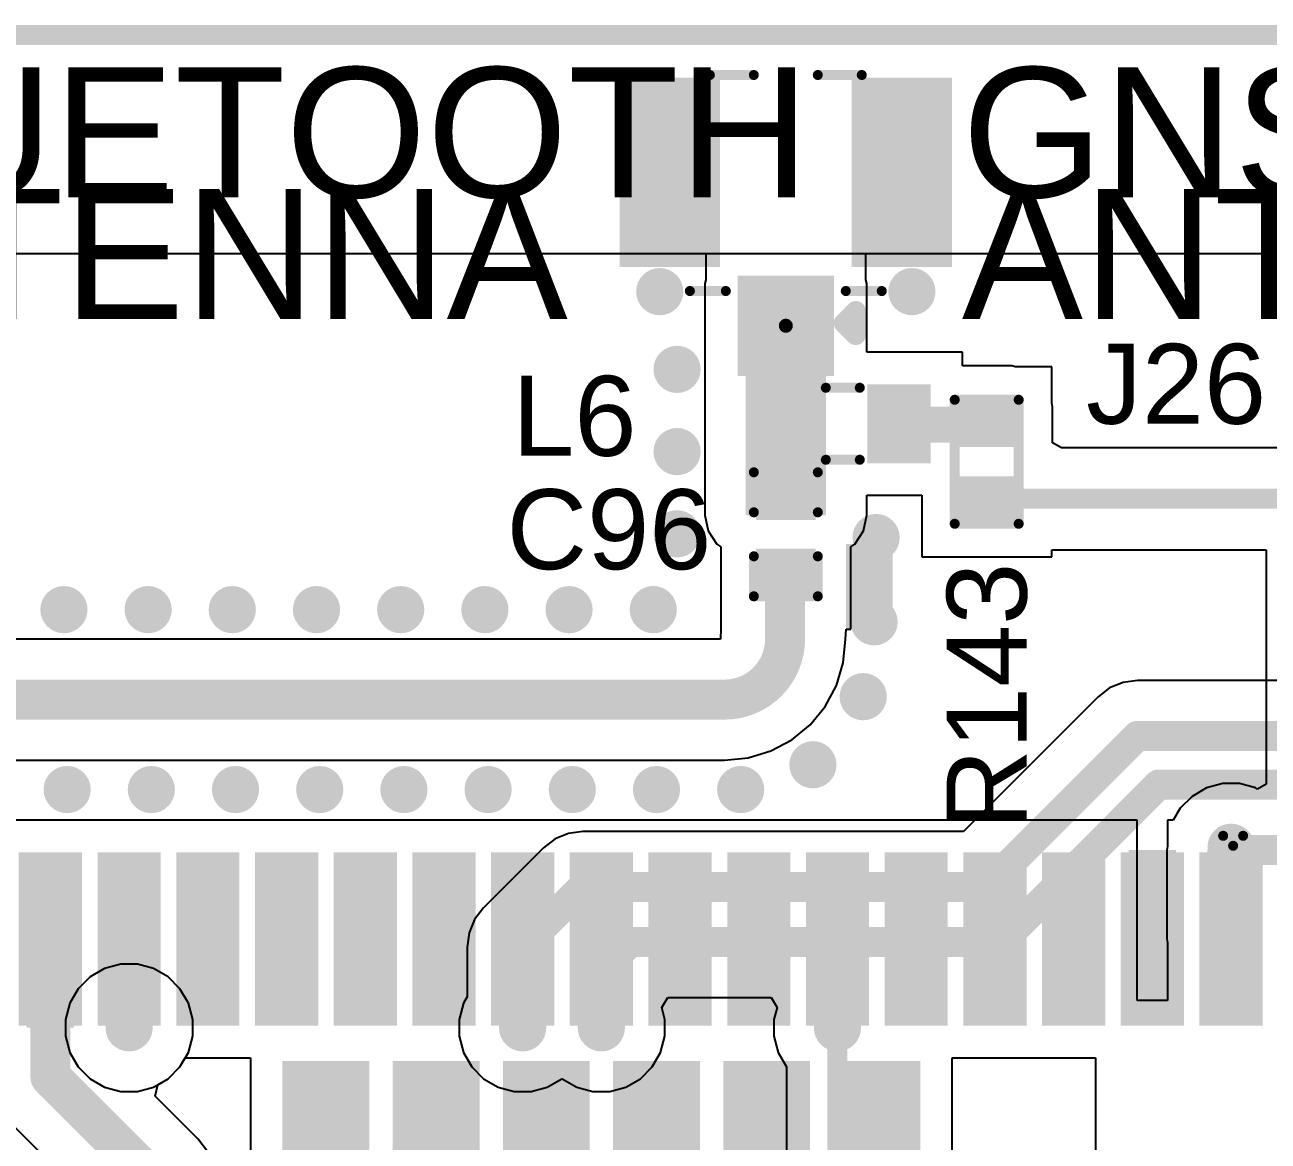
# Model space of a CAD drawing. Header units: millimetres. Extents: x 0 to 214, y 0 to 214.
# Drawn here: x 2.128 to 2.75, y 4.219 to 4.777 of the extents above; entities that cross this region are included whole.
import ezdxf

# ---------------------------------------------------------------- set-up
doc = ezdxf.new("R2010")
doc.units = ezdxf.units.MM
doc.header["$MEASUREMENT"] = 0
for name, color, linetype in [('BottomLayer', 5, 'Continuous'), ('Mechanical2', 216, 'Continuous'), ('TopLayer', 1, 'Continuous'), ('TopOverlay', 2, 'Continuous'), ('TopPaste', 8, 'Continuous'), ('TopSolder', 216, 'Continuous'), ('ViaHoleLayer', 16, 'Continuous')]:
    doc.layers.add(name, color=color, linetype=linetype)
doc.styles.add('Arial', font='', dxfattribs={"height": 0.2})
doc.styles.get('Arial').set_extended_font_data('Arial')

# ---------------------------------------------------------------- blocks, each defined once
blk = doc.blocks.new('A7672E__FASE__32')
at = {"layer": 'TopLayer'}
for points in [[(-0.4330708, 0.3267717), (-0.4330708, 0.3031497), (-0.511811, 0.3031497), (-0.511811, 0.3267717)], [(-0.4330708, 0.2874016), (-0.4330708, 0.2637796), (-0.511811, 0.2637796), (-0.511811, 0.2874016)], [(-0.4330708, 0.2480315), (-0.4330708, 0.2244095), (-0.511811, 0.2244095), (-0.511811, 0.2480315)], [(-0.4330708, 0.2086615), (-0.4330708, 0.1850395), (-0.511811, 0.1850395), (-0.511811, 0.2086615)], [(-0.4330708, 0.1692914), (-0.4330708, 0.1456694), (-0.511811, 0.1456694), (-0.511811, 0.1692914)], [(-0.40748035, 0.15551195), (-0.36417325, 0.15551195), (-0.36417325, 0.12007885), (-0.40748035, 0.12007885)], [(-0.4330708, 0.1299213), (-0.4330708, 0.1062993), (-0.511811, 0.1062993), (-0.511811, 0.1299213)], [(-0.40748035, 0.10039385), (-0.36417325, 0.10039385), (-0.36417325, 0.06496075), (-0.40748035, 0.06496075)], [(-0.4330708, 0.0905512), (-0.4330708, 0.0669292), (-0.511811, 0.0669292), (-0.511811, 0.0905512)], [(-0.4330708, 0.0511811), (-0.4330708, 0.0275591), (-0.511811, 0.0275591), (-0.511811, 0.0511811)], [(-0.40748035, 0.04527575), (-0.36417325, 0.04527575), (-0.36417325, 0.00984265), (-0.40748035, 0.00984265)], [(-0.4330708, 0.0118111), (-0.4330708, -0.0118109), (-0.511811, -0.0118109), (-0.511811, 0.0118111)], [(-0.40748035, -0.00984235), (-0.36417325, -0.00984235), (-0.36417325, -0.04527545), (-0.40748035, -0.04527545)], [(-0.4330708, -0.027559), (-0.4330708, -0.051181), (-0.511811, -0.051181), (-0.511811, -0.027559)], [(-0.4330708, -0.0669291), (-0.4330708, -0.0905511), (-0.511811, -0.0905511), (-0.511811, -0.0669291)], [(-0.40748035, -0.06496045), (-0.36417325, -0.06496045), (-0.36417325, -0.10039355), (-0.40748035, -0.10039355)], [(-0.4330708, -0.1062991), (-0.4330708, -0.1299211), (-0.511811, -0.1299211), (-0.511811, -0.1062991)], [(-0.40748035, -0.12007865), (-0.36417325, -0.12007865), (-0.36417325, -0.15551175), (-0.40748035, -0.15551175)], [(-0.4330708, -0.1456693), (-0.4330708, -0.1692913), (-0.511811, -0.1692913), (-0.511811, -0.1456693)], [(-0.4330708, -0.1850393), (-0.4330708, -0.2086613), (-0.511811, -0.2086613), (-0.511811, -0.1850393)], [(-0.4330708, -0.2244094), (-0.4330708, -0.2480314), (-0.511811, -0.2480314), (-0.511811, -0.2244094)], [(-0.4330708, -0.2637795), (-0.4330708, -0.2874015), (-0.511811, -0.2874015), (-0.511811, -0.2637795)]]:
    blk.add_hatch(color=1, dxfattribs=at).paths.add_polyline_path(points)
at = {"layer": 'TopPaste'}
for points in [[(-0.4330708, 0.3267717), (-0.4330708, 0.3031497), (-0.511811, 0.3031497), (-0.511811, 0.3267717)], [(-0.4330708, 0.2874016), (-0.4330708, 0.2637796), (-0.511811, 0.2637796), (-0.511811, 0.2874016)], [(-0.4330708, 0.2480315), (-0.4330708, 0.2244095), (-0.511811, 0.2244095), (-0.511811, 0.2480315)], [(-0.4330708, 0.2086615), (-0.4330708, 0.1850395), (-0.511811, 0.1850395), (-0.511811, 0.2086615)], [(-0.4330708, 0.1692914), (-0.4330708, 0.1456694), (-0.511811, 0.1456694), (-0.511811, 0.1692914)], [(-0.40748035, 0.15551195), (-0.36417325, 0.15551195), (-0.36417325, 0.12007885), (-0.40748035, 0.12007885)], [(-0.4330708, 0.1299213), (-0.4330708, 0.1062993), (-0.511811, 0.1062993), (-0.511811, 0.1299213)], [(-0.40748035, 0.10039385), (-0.36417325, 0.10039385), (-0.36417325, 0.06496075), (-0.40748035, 0.06496075)], [(-0.4330708, 0.0905512), (-0.4330708, 0.0669292), (-0.511811, 0.0669292), (-0.511811, 0.0905512)], [(-0.4330708, 0.0511811), (-0.4330708, 0.0275591), (-0.511811, 0.0275591), (-0.511811, 0.0511811)], [(-0.40748035, 0.04527575), (-0.36417325, 0.04527575), (-0.36417325, 0.00984265), (-0.40748035, 0.00984265)], [(-0.4330708, 0.0118111), (-0.4330708, -0.0118109), (-0.511811, -0.0118109), (-0.511811, 0.0118111)], [(-0.40748035, -0.00984235), (-0.36417325, -0.00984235), (-0.36417325, -0.04527545), (-0.40748035, -0.04527545)], [(-0.4330708, -0.027559), (-0.4330708, -0.051181), (-0.511811, -0.051181), (-0.511811, -0.027559)], [(-0.4330708, -0.0669291), (-0.4330708, -0.0905511), (-0.511811, -0.0905511), (-0.511811, -0.0669291)], [(-0.40748035, -0.06496045), (-0.36417325, -0.06496045), (-0.36417325, -0.10039355), (-0.40748035, -0.10039355)], [(-0.4330708, -0.1062991), (-0.4330708, -0.1299211), (-0.511811, -0.1299211), (-0.511811, -0.1062991)], [(-0.40748035, -0.12007865), (-0.36417325, -0.12007865), (-0.36417325, -0.15551175), (-0.40748035, -0.15551175)], [(-0.4330708, -0.1456693), (-0.4330708, -0.1692913), (-0.511811, -0.1692913), (-0.511811, -0.1456693)], [(-0.4330708, -0.1850393), (-0.4330708, -0.2086613), (-0.511811, -0.2086613), (-0.511811, -0.1850393)], [(-0.4330708, -0.2244094), (-0.4330708, -0.2480314), (-0.511811, -0.2480314), (-0.511811, -0.2244094)], [(-0.4330708, -0.2637795), (-0.4330708, -0.2874015), (-0.511811, -0.2874015), (-0.511811, -0.2637795)]]:
    blk.add_hatch(color=8, dxfattribs=at).paths.add_polyline_path(points)
at = {"layer": 'TopSolder'}
for points in [[(-0.4290708, 0.3307717), (-0.4290708, 0.2991497), (-0.515811, 0.2991497), (-0.515811, 0.3307717)], [(-0.4290708, 0.2914016), (-0.4290708, 0.2597796), (-0.515811, 0.2597796), (-0.515811, 0.2914016)], [(-0.4290708, 0.2520315), (-0.4290708, 0.2204095), (-0.515811, 0.2204095), (-0.515811, 0.2520315)], [(-0.4290708, 0.2126615), (-0.4290708, 0.1810395), (-0.515811, 0.1810395), (-0.515811, 0.2126615)], [(-0.4290708, 0.1732914), (-0.4290708, 0.1416694), (-0.515811, 0.1416694), (-0.515811, 0.1732914)], [(-0.41148035, 0.15951195), (-0.36017325, 0.15951195), (-0.36017325, 0.11607885), (-0.41148035, 0.11607885)], [(-0.4290708, 0.1339213), (-0.4290708, 0.1022993), (-0.515811, 0.1022993), (-0.515811, 0.1339213)], [(-0.41148035, 0.10439385), (-0.36017325, 0.10439385), (-0.36017325, 0.06096075), (-0.41148035, 0.06096075)], [(-0.4290708, 0.0945512), (-0.4290708, 0.0629292), (-0.515811, 0.0629292), (-0.515811, 0.0945512)], [(-0.4290708, 0.0551811), (-0.4290708, 0.0235591), (-0.515811, 0.0235591), (-0.515811, 0.0551811)], [(-0.41148035, 0.04927575), (-0.36017325, 0.04927575), (-0.36017325, 0.00584265), (-0.41148035, 0.00584265)], [(-0.4290708, 0.0158111), (-0.4290708, -0.0158109), (-0.515811, -0.0158109), (-0.515811, 0.0158111)], [(-0.41148035, -0.00584235), (-0.36017325, -0.00584235), (-0.36017325, -0.04927545), (-0.41148035, -0.04927545)], [(-0.4290708, -0.023559), (-0.4290708, -0.055181), (-0.515811, -0.055181), (-0.515811, -0.023559)], [(-0.41148035, -0.06096045), (-0.36017325, -0.06096045), (-0.36017325, -0.10439355), (-0.41148035, -0.10439355)], [(-0.4290708, -0.0629291), (-0.4290708, -0.0945511), (-0.515811, -0.0945511), (-0.515811, -0.0629291)], [(-0.4290708, -0.1022991), (-0.4290708, -0.1339211), (-0.515811, -0.1339211), (-0.515811, -0.1022991)], [(-0.41148035, -0.11607865), (-0.36017325, -0.11607865), (-0.36017325, -0.15951175), (-0.41148035, -0.15951175)], [(-0.4290708, -0.1416693), (-0.4290708, -0.1732913), (-0.515811, -0.1732913), (-0.515811, -0.1416693)], [(-0.4290708, -0.1810393), (-0.4290708, -0.2126613), (-0.515811, -0.2126613), (-0.515811, -0.1810393)], [(-0.4290708, -0.2204094), (-0.4290708, -0.2520314), (-0.515811, -0.2520314), (-0.515811, -0.2204094)], [(-0.4290708, -0.2597795), (-0.4290708, -0.2914015), (-0.515811, -0.2914015), (-0.515811, -0.2597795)]]:
    blk.add_hatch(color=216, dxfattribs=at).paths.add_polyline_path(points)
at = {"layer": 'TopOverlay', "const_width": 0.005}
for points in [[(-0.519, 0.316), (-0.524, 0.321)], [(-0.524, 0.311), (-0.524, 0.321)], [(-0.524, 0.311), (-0.519, 0.316)]]:
    blk.add_lwpolyline(points, dxfattribs=at)
at = {"layer": 'TopOverlay', "const_width": 0.0025}
for points in [[(-0.52525, 0.321, 1), (-0.52275, 0.321, 1)], [(-0.52525, 0.321, 1), (-0.52275, 0.321, 1)], [(-0.52025, 0.316, 1), (-0.51775, 0.316, 1)], [(-0.52025, 0.316, 1), (-0.51775, 0.316, 1)], [(-0.52525, 0.311, 1), (-0.52275, 0.311, 1)], [(-0.52525, 0.311, 1), (-0.52275, 0.311, 1)]]:
    blk.add_lwpolyline(points, format="xyb", close=True, dxfattribs=at)
blk = doc.blocks.new('IND_0603__1608_M_______51')
at = {"layer": 'TopLayer'}
for points in [[(-0.03937, 0.01574805), (-0.015748, 0.01574805), (-0.015748, -0.01574805), (-0.03937, -0.01574805)], [(0.0157481, 0.01574805), (0.0393701, 0.01574805), (0.0393701, -0.01574805), (0.0157481, -0.01574805)]]:
    blk.add_hatch(color=1, dxfattribs=at).paths.add_polyline_path(points)
at = {"layer": 'TopPaste'}
for points in [[(-0.03937, 0.01574805), (-0.015748, 0.01574805), (-0.015748, -0.01574805), (-0.03937, -0.01574805)], [(0.0157481, 0.01574805), (0.0393701, 0.01574805), (0.0393701, -0.01574805), (0.0157481, -0.01574805)]]:
    blk.add_hatch(color=8, dxfattribs=at).paths.add_polyline_path(points)
at = {"layer": 'TopSolder'}
for points in [[(-0.04337, 0.01974805), (-0.011748, 0.01974805), (-0.011748, -0.01974805), (-0.04337, -0.01974805)], [(0.0117481, 0.01974805), (0.0433701, 0.01974805), (0.0433701, -0.01974805), (0.0117481, -0.01974805)]]:
    blk.add_hatch(color=216, dxfattribs=at).paths.add_polyline_path(points)
at = {"layer": 'TopOverlay', "const_width": 0.005}
for points in [[(0.009, 0.018), (-0.008, 0.018)], [(0.009, -0.018), (-0.008, -0.018)]]:
    blk.add_lwpolyline(points, dxfattribs=at)
at = {"layer": 'TopOverlay', "const_width": 0.0025}
for points in [[(-0.00925, 0.018, 1), (-0.00675, 0.018, 1)], [(0.00775, 0.018, 1), (0.01025, 0.018, 1)], [(-0.00925, -0.018, 1), (-0.00675, -0.018, 1)], [(0.00775, -0.018, 1), (0.01025, -0.018, 1)]]:
    blk.add_lwpolyline(points, format="xyb", close=True, dxfattribs=at)
blk = doc.blocks.new('R___0402_133')
at = {"layer": 'TopLayer'}
for points in [[(-0.0275, -0.0125), (-0.0275, 0.0125), (-0.009499999999999998, 0.0125), (-0.009500000000000001, -0.0125)], [(0.009499999999999998, -0.0125), (0.009500000000000001, 0.0125), (0.0275, 0.0125), (0.0275, -0.0125)]]:
    blk.add_hatch(color=1, dxfattribs=at).paths.add_polyline_path(points)
at = {"layer": 'TopPaste'}
for points in [[(-0.0275, -0.0125), (-0.0275, 0.0125), (-0.009499999999999998, 0.0125), (-0.009500000000000001, -0.0125)], [(0.009499999999999998, -0.0125), (0.009500000000000001, 0.0125), (0.0275, 0.0125), (0.0275, -0.0125)]]:
    blk.add_hatch(color=8, dxfattribs=at).paths.add_polyline_path(points)
at = {"layer": 'TopSolder'}
for points in [[(-0.0296654, -0.0146654), (-0.0296654, 0.0146654), (-0.007334599999999998, 0.0146654), (-0.007334600000000002, -0.0146654)], [(0.007334599999999998, -0.0146654), (0.007334600000000002, 0.0146654), (0.0296654, 0.0146654), (0.0296654, -0.0146654)]]:
    blk.add_hatch(color=216, dxfattribs=at).paths.add_polyline_path(points)
at = {"layer": 'TopOverlay'}
for points, const_width in [([(-0.031, 0.016), (0.031, 0.016)], 0.005), ([(-0.031, 0.016), (-0.031, -0.016)], 0.005), ([(0.031, 0.016), (0.031, -0.016)], 0.005), ([(-0.031, -0.016), (0.031, -0.016)], 0.005), ([(-0.032, -0.017), (0.032, -0.017)], 0.000127)]:
    blk.add_lwpolyline(points, dxfattribs=dict(at, const_width=const_width))
for points, const_width in [([(-0.03225, 0.016, 1), (-0.02975, 0.016, 1)], 0.0025), ([(-0.03225, 0.016, 1), (-0.02975, 0.016, 1)], 0.0025), ([(0.02975, 0.016, 1), (0.03225, 0.016, 1)], 0.0025), ([(0.02975, 0.016, 1), (0.03225, 0.016, 1)], 0.0025), ([(-0.03225, -0.016, 1), (-0.02975, -0.016, 1)], 0.0025), ([(-0.03225, -0.016, 1), (-0.02975, -0.016, 1)], 0.0025), ([(-0.0320317, -0.017, 1), (-0.0319683, -0.017, 1)], 6.35e-05), ([(0.02975, -0.016, 1), (0.03225, -0.016, 1)], 0.0025), ([(0.02975, -0.016, 1), (0.03225, -0.016, 1)], 0.0025), ([(0.0319683, -0.017, 1), (0.0320317, -0.017, 1)], 6.35e-05)]:
    blk.add_lwpolyline(points, format="xyb", close=True, dxfattribs=dict(at, const_width=const_width))
blk = doc.blocks.new('U_FL_R_SMT_1_80___162')
at = {"layer": 'TopLayer'}
for points in [[(-0.0791338, 0.0816615), (-0.0370078, 0.0816615), (-0.0370078, -0.0049527), (-0.0791338, -0.0049527)], [(0.0370079, 0.0816615), (0.0791339, 0.0816615), (0.0791339, -0.0049527), (0.0370079, -0.0049527)], [(-0.02007865, -0.0172913), (0.02007885, -0.0172913), (0.02007885, -0.0594173), (-0.02007865, -0.0594173)]]:
    blk.add_hatch(color=1, dxfattribs=at).paths.add_polyline_path(points)
at = {"layer": 'TopPaste'}
for points in [[(-0.0791338, 0.0816615), (-0.0370078, 0.0816615), (-0.0370078, -0.0049527), (-0.0791338, -0.0049527)], [(0.0370079, 0.0816615), (0.0791339, 0.0816615), (0.0791339, -0.0049527), (0.0370079, -0.0049527)], [(-0.02007865, -0.0172913), (0.02007885, -0.0172913), (0.02007885, -0.0594173), (-0.02007865, -0.0594173)]]:
    blk.add_hatch(color=8, dxfattribs=at).paths.add_polyline_path(points)
at = {"layer": 'TopSolder'}
for points in [[(-0.0831338, 0.0856615), (-0.0330078, 0.0856615), (-0.0330078, -0.0089527), (-0.0831338, -0.0089527)], [(0.0330079, 0.0856615), (0.0831339, 0.0856615), (0.0831339, -0.0089527), (0.0330079, -0.0089527)], [(-0.02407865, -0.0132913), (0.02407885, -0.0132913), (0.02407885, -0.0634173), (-0.02407865, -0.0634173)]]:
    blk.add_hatch(color=216, dxfattribs=at).paths.add_polyline_path(points)
at = {"layer": 'TopOverlay'}
for points, const_width in [([(-0.038, 0.087), (-0.016, 0.087)], 0.005), ([(0.0160001, 0.087), (0.0380001, 0.087)], 0.005), ([(-0.048, -0.021), (-0.03, -0.021)], 0.005), ([(0.0300002, -0.021), (0.0480002, -0.021)], 0.005), ([(0.0290002, -0.037), (0.0350002, -0.031)], 0.01), ([(0.0350002, -0.043), (0.0350002, -0.031)], 0.01), ([(0.0290002, -0.037), (0.0350002, -0.043)], 0.01)]:
    blk.add_lwpolyline(points, dxfattribs=dict(at, const_width=const_width))
for points, const_width in [([(-0.03925, 0.087, 1), (-0.03675, 0.087, 1)], 0.0025), ([(-0.01725, 0.087, 1), (-0.01475, 0.087, 1)], 0.0025), ([(0.0147501, 0.087, 1), (0.0172501, 0.087, 1)], 0.0025), ([(0.0367501, 0.087, 1), (0.0392501, 0.087, 1)], 0.0025), ([(-0.04925, -0.021, 1), (-0.04675, -0.021, 1)], 0.0025), ([(-0.03125, -0.021, 1), (-0.02875, -0.021, 1)], 0.0025), ([(0.0287502, -0.021, 1), (0.0312502, -0.021, 1)], 0.0025), ([(0.0467502, -0.021, 1), (0.0492502, -0.021, 1)], 0.0025), ([(0.0325002, -0.031, 1), (0.0375002, -0.031, 1)], 0.005), ([(0.0325002, -0.031, 1), (0.0375002, -0.031, 1)], 0.005), ([(0.0265002, -0.037, 1), (0.0315002, -0.037, 1)], 0.005), ([(0.0265002, -0.037, 1), (0.0315002, -0.037, 1)], 0.005), ([(0.0325002, -0.043, 1), (0.0375002, -0.043, 1)], 0.005), ([(0.0325002, -0.043, 1), (0.0375002, -0.043, 1)], 0.005)]:
    blk.add_lwpolyline(points, format="xyb", close=True, dxfattribs=dict(at, const_width=const_width))
blk = doc.blocks.new('C___0402_179')
at = {"layer": 'TopLayer'}
for points in [[(-0.0275, -0.0125), (-0.0275, 0.0125), (-0.009499999999999998, 0.0125), (-0.009500000000000001, -0.0125)], [(0.009499999999999998, -0.0125), (0.009500000000000001, 0.0125), (0.0275, 0.0125), (0.0275, -0.0125)]]:
    blk.add_hatch(color=1, dxfattribs=at).paths.add_polyline_path(points)
at = {"layer": 'TopPaste'}
for points in [[(-0.0275, -0.0125), (-0.0275, 0.0125), (-0.009499999999999998, 0.0125), (-0.009500000000000001, -0.0125)], [(0.009499999999999998, -0.0125), (0.009500000000000001, 0.0125), (0.0275, 0.0125), (0.0275, -0.0125)]]:
    blk.add_hatch(color=8, dxfattribs=at).paths.add_polyline_path(points)
at = {"layer": 'TopSolder'}
for points in [[(-0.0298622, -0.0148622), (-0.0298622, 0.0148622), (-0.007137799999999999, 0.0148622), (-0.007137800000000001, -0.0148622)], [(0.007137799999999999, -0.0148622), (0.007137800000000001, 0.0148622), (0.0298622, 0.0148622), (0.0298622, -0.0148622)]]:
    blk.add_hatch(color=216, dxfattribs=at).paths.add_polyline_path(points)
at = {"layer": 'TopOverlay', "const_width": 0.005}
for points in [[(-0.031, 0.016), (-0.011, 0.016)], [(-0.031, 0.016), (-0.031, -0.016)], [(0.011, 0.016), (0.031, 0.016)], [(0.031, 0.016), (0.031, -0.016)], [(-0.031, -0.016), (-0.011, -0.016)], [(0.011, -0.016), (0.031, -0.016)]]:
    blk.add_lwpolyline(points, dxfattribs=at)
at = {"layer": 'TopOverlay', "const_width": 0.0025}
for points in [[(-0.03225, 0.016, 1), (-0.02975, 0.016, 1)], [(-0.03225, 0.016, 1), (-0.02975, 0.016, 1)], [(-0.01225, 0.016, 1), (-0.00975, 0.016, 1)], [(0.00975, 0.016, 1), (0.01225, 0.016, 1)], [(0.02975, 0.016, 1), (0.03225, 0.016, 1)], [(0.02975, 0.016, 1), (0.03225, 0.016, 1)], [(-0.03225, -0.016, 1), (-0.02975, -0.016, 1)], [(-0.03225, -0.016, 1), (-0.02975, -0.016, 1)], [(-0.01225, -0.016, 1), (-0.00975, -0.016, 1)], [(0.00975, -0.016, 1), (0.01225, -0.016, 1)], [(0.02975, -0.016, 1), (0.03225, -0.016, 1)], [(0.02975, -0.016, 1), (0.03225, -0.016, 1)]]:
    blk.add_lwpolyline(points, format="xyb", close=True, dxfattribs=at)

msp = doc.modelspace()

# ---------------------------------------------------------------- hatches: boundary and pattern name
at = {"layer": 'BottomLayer'}
h = msp.add_hatch(color=5, dxfattribs=at)
edge = h.paths.add_edge_path()
edge.add_arc((2.4454453, 4.6440921), 0.011811, 0, 360)
h = msp.add_hatch(color=5, dxfattribs=at)
edge = h.paths.add_edge_path()
edge.add_arc((2.5715871, 4.6440921), 0.011811, 0, 360)
h = msp.add_hatch(color=5, dxfattribs=at)
edge = h.paths.add_edge_path()
edge.add_arc((2.4541132, 4.6052264), 0.011811, 0, 360)
h = msp.add_hatch(color=5, dxfattribs=at)
edge = h.paths.add_edge_path()
edge.add_arc((2.4541132, 4.5641132), 0.011811, 0, 360)
h = msp.add_hatch(color=5, dxfattribs=at)
edge = h.paths.add_edge_path()
edge.add_arc((2.4541132, 4.523), 0.011811, 0, 360)
h = msp.add_hatch(color=5, dxfattribs=at)
edge = h.paths.add_edge_path()
edge.add_arc((2.5536707, 4.5211441), 0.011811, 0, 360)
h = msp.add_hatch(color=5, dxfattribs=at)
edge = h.paths.add_edge_path()
edge.add_arc((2.1474149, 4.4851059), 0.011811, 0, 360)
h = msp.add_hatch(color=5, dxfattribs=at)
edge = h.paths.add_edge_path()
edge.add_arc((2.1895281, 4.4851059), 0.011811, 0, 360)
h = msp.add_hatch(color=5, dxfattribs=at)
edge = h.paths.add_edge_path()
edge.add_arc((2.2316413, 4.4851059), 0.011811, 0, 360)
h = msp.add_hatch(color=5, dxfattribs=at)
edge = h.paths.add_edge_path()
edge.add_arc((2.2737545, 4.4851059), 0.011811, 0, 360)
h = msp.add_hatch(color=5, dxfattribs=at)
edge = h.paths.add_edge_path()
edge.add_arc((2.3158677, 4.4851059), 0.011811, 0, 360)
h = msp.add_hatch(color=5, dxfattribs=at)
edge = h.paths.add_edge_path()
edge.add_arc((2.3579809, 4.4851059), 0.011811, 0, 360)
h = msp.add_hatch(color=5, dxfattribs=at)
edge = h.paths.add_edge_path()
edge.add_arc((2.4000941, 4.4851059), 0.011811, 0, 360)
h = msp.add_hatch(color=5, dxfattribs=at)
edge = h.paths.add_edge_path()
edge.add_arc((2.4422073, 4.4851059), 0.011811, 0, 360)
h = msp.add_hatch(color=5, dxfattribs=at)
edge = h.paths.add_edge_path()
edge.add_arc((2.5526707, 4.4790309), 0.011811, 0, 360)
h = msp.add_hatch(color=5, dxfattribs=at)
edge = h.paths.add_edge_path()
edge.add_arc((2.5472213, 4.4415956), 0.011811, 0, 360)
h = msp.add_hatch(color=5, dxfattribs=at)
edge = h.paths.add_edge_path()
edge.add_arc((2.5220669, 4.4075573), 0.011811, 0, 360)
h = msp.add_hatch(color=5, dxfattribs=at)
edge = h.paths.add_edge_path()
edge.add_arc((2.149028, 4.3951489), 0.011811, 0, 360)
h = msp.add_hatch(color=5, dxfattribs=at)
edge = h.paths.add_edge_path()
edge.add_arc((2.1911412, 4.3951489), 0.011811, 0, 360)
h = msp.add_hatch(color=5, dxfattribs=at)
edge = h.paths.add_edge_path()
edge.add_arc((2.2332544, 4.3951489), 0.011811, 0, 360)
h = msp.add_hatch(color=5, dxfattribs=at)
edge = h.paths.add_edge_path()
edge.add_arc((2.2753676, 4.3951489), 0.011811, 0, 360)
h = msp.add_hatch(color=5, dxfattribs=at)
edge = h.paths.add_edge_path()
edge.add_arc((2.3174808, 4.3951489), 0.011811, 0, 360)
h = msp.add_hatch(color=5, dxfattribs=at)
edge = h.paths.add_edge_path()
edge.add_arc((2.359594, 4.3951489), 0.011811, 0, 360)
h = msp.add_hatch(color=5, dxfattribs=at)
edge = h.paths.add_edge_path()
edge.add_arc((2.4017072, 4.3951489), 0.011811, 0, 360)
h = msp.add_hatch(color=5, dxfattribs=at)
edge = h.paths.add_edge_path()
edge.add_arc((2.4438204, 4.3951489), 0.011811, 0, 360)
h = msp.add_hatch(color=5, dxfattribs=at)
edge = h.paths.add_edge_path()
edge.add_arc((2.4859336, 4.3951489), 0.011811, 0, 360)
h = msp.add_hatch(color=5, dxfattribs=at)
edge = h.paths.add_edge_path()
edge.add_arc((2.7312457, 4.366311), 0.011811, 0, 360)
h = msp.add_hatch(color=5, dxfattribs=at)
edge = h.paths.add_edge_path()
edge.add_arc((2.1800172, 4.2760344), 0.011811, 0, 360)
h = msp.add_hatch(color=5, dxfattribs=at)
edge = h.paths.add_edge_path()
edge.add_arc((2.3768676, 4.2760344), 0.011811, 0, 360)
h = msp.add_hatch(color=5, dxfattribs=at)
edge = h.paths.add_edge_path()
edge.add_arc((2.4162377, 4.2760344), 0.011811, 0, 360)
h = msp.add_hatch(color=5, dxfattribs=at)
edge = h.paths.add_edge_path()
edge.add_arc((2.5343479, 4.2760344), 0.011811, 0, 360)
at = {"layer": 'TopLayer'}
h = msp.add_hatch(color=1, dxfattribs=at)
edge = h.paths.add_edge_path()
edge.add_arc((2.4454453, 4.6440921), 0.011811, 0, 360)
h = msp.add_hatch(color=1, dxfattribs=at)
edge = h.paths.add_edge_path()
edge.add_arc((2.5715871, 4.6440921), 0.011811, 0, 360)
for points in [[(2.4884375, 4.5322864), (2.5285951, 4.5322864), (2.5285951, 4.648105), (2.4884375, 4.648105)], [(2.5532644, 4.5685409), (2.6215, 4.5685409), (2.6215, 4.5865409), (2.5532644, 4.5865409)], [(2.5386601, 4.4752864), (2.5619307, 4.4752864), (2.5619307, 4.5178672), (2.5386601, 4.5178672)], [(2.7036631, 4.3649164), (2.6800411, 4.3649164), (2.6800411, 4.3204754), (2.7036631, 4.3204754)], [(2.7430332, 4.3649164), (2.7194112, 4.3649164), (2.7194112, 4.3204754), (2.7430332, 4.3204754)], [(2.1288598, 4.2760344), (2.1524818, 4.2760344), (2.1524818, 4.3204754), (2.1288598, 4.3204754)], [(2.1682299, 4.2760344), (2.1918519, 4.2760344), (2.1918519, 4.3204754), (2.1682299, 4.3204754)], [(2.3650803, 4.2760344), (2.3887023, 4.2760344), (2.3887023, 4.3204754), (2.3650803, 4.3204754)], [(2.4044504, 4.2760344), (2.4280724, 4.2760344), (2.4280724, 4.3204754), (2.4044504, 4.3204754)], [(2.5225606, 4.2760344), (2.5461826, 4.2760344), (2.5461826, 4.3204754), (2.5225606, 4.3204754)]]:
    msp.add_hatch(color=1, dxfattribs=at).paths.add_polyline_path(points)
h = msp.add_hatch(color=1, dxfattribs=at)
edge = h.paths.add_edge_path()
edge.add_arc((2.4541132, 4.6052264), 0.011811, 0, 360)
h = msp.add_hatch(color=1, dxfattribs=at)
edge = h.paths.add_edge_path()
edge.add_arc((2.4541132, 4.5641132), 0.011811, 0, 360)
h = msp.add_hatch(color=1, dxfattribs=at)
edge = h.paths.add_edge_path()
edge.add_arc((2.4541132, 4.523), 0.011811, 0, 360)
h = msp.add_hatch(color=1, dxfattribs=at)
edge = h.paths.add_edge_path()
edge.add_arc((2.5536707, 4.5211441), 0.011811, 0, 360)
h = msp.add_hatch(color=1, dxfattribs=at)
edge = h.paths.add_edge_path()
edge.add_arc((2.1474149, 4.4851059), 0.011811, 0, 360)
h = msp.add_hatch(color=1, dxfattribs=at)
edge = h.paths.add_edge_path()
edge.add_arc((2.1895281, 4.4851059), 0.011811, 0, 360)
h = msp.add_hatch(color=1, dxfattribs=at)
edge = h.paths.add_edge_path()
edge.add_arc((2.2316413, 4.4851059), 0.011811, 0, 360)
h = msp.add_hatch(color=1, dxfattribs=at)
edge = h.paths.add_edge_path()
edge.add_arc((2.2737545, 4.4851059), 0.011811, 0, 360)
h = msp.add_hatch(color=1, dxfattribs=at)
edge = h.paths.add_edge_path()
edge.add_arc((2.3158677, 4.4851059), 0.011811, 0, 360)
h = msp.add_hatch(color=1, dxfattribs=at)
edge = h.paths.add_edge_path()
edge.add_arc((2.3579809, 4.4851059), 0.011811, 0, 360)
h = msp.add_hatch(color=1, dxfattribs=at)
edge = h.paths.add_edge_path()
edge.add_arc((2.4000941, 4.4851059), 0.011811, 0, 360)
h = msp.add_hatch(color=1, dxfattribs=at)
edge = h.paths.add_edge_path()
edge.add_arc((2.4422073, 4.4851059), 0.011811, 0, 360)
h = msp.add_hatch(color=1, dxfattribs=at)
edge = h.paths.add_edge_path()
edge.add_arc((2.5526707, 4.4790309), 0.011811, 0, 360)
h = msp.add_hatch(color=1, dxfattribs=at)
edge = h.paths.add_edge_path()
edge.add_arc((2.5472213, 4.4415956), 0.011811, 0, 360)
h = msp.add_hatch(color=1, dxfattribs=at)
edge = h.paths.add_edge_path()
edge.add_arc((2.5220669, 4.4075573), 0.011811, 0, 360)
h = msp.add_hatch(color=1, dxfattribs=at)
edge = h.paths.add_edge_path()
edge.add_arc((2.149028, 4.3951489), 0.011811, 0, 360)
h = msp.add_hatch(color=1, dxfattribs=at)
edge = h.paths.add_edge_path()
edge.add_arc((2.1911412, 4.3951489), 0.011811, 0, 360)
h = msp.add_hatch(color=1, dxfattribs=at)
edge = h.paths.add_edge_path()
edge.add_arc((2.2332544, 4.3951489), 0.011811, 0, 360)
h = msp.add_hatch(color=1, dxfattribs=at)
edge = h.paths.add_edge_path()
edge.add_arc((2.2753676, 4.3951489), 0.011811, 0, 360)
h = msp.add_hatch(color=1, dxfattribs=at)
edge = h.paths.add_edge_path()
edge.add_arc((2.3174808, 4.3951489), 0.011811, 0, 360)
h = msp.add_hatch(color=1, dxfattribs=at)
edge = h.paths.add_edge_path()
edge.add_arc((2.359594, 4.3951489), 0.011811, 0, 360)
h = msp.add_hatch(color=1, dxfattribs=at)
edge = h.paths.add_edge_path()
edge.add_arc((2.4017072, 4.3951489), 0.011811, 0, 360)
h = msp.add_hatch(color=1, dxfattribs=at)
edge = h.paths.add_edge_path()
edge.add_arc((2.4438204, 4.3951489), 0.011811, 0, 360)
h = msp.add_hatch(color=1, dxfattribs=at)
edge = h.paths.add_edge_path()
edge.add_arc((2.4859336, 4.3951489), 0.011811, 0, 360)
h = msp.add_hatch(color=1, dxfattribs=at)
edge = h.paths.add_edge_path()
edge.add_arc((2.7312457, 4.366311), 0.011811, 0, 360)
h = msp.add_hatch(color=1, dxfattribs=at)
edge = h.paths.add_edge_path()
edge.add_arc((2.1800172, 4.2760344), 0.011811, 0, 360)
h = msp.add_hatch(color=1, dxfattribs=at)
edge = h.paths.add_edge_path()
edge.add_arc((2.3768676, 4.2760344), 0.011811, 0, 360)
h = msp.add_hatch(color=1, dxfattribs=at)
edge = h.paths.add_edge_path()
edge.add_arc((2.4162377, 4.2760344), 0.011811, 0, 360)
h = msp.add_hatch(color=1, dxfattribs=at)
edge = h.paths.add_edge_path()
edge.add_arc((2.5343479, 4.2760344), 0.011811, 0, 360)
at = {"layer": 'ViaHoleLayer'}
h = msp.add_hatch(color=16, dxfattribs=at)
edge = h.paths.add_edge_path()
edge.add_arc((2.4454453, 4.6440921), 0.0059055, 0, 360)
h = msp.add_hatch(color=16, dxfattribs=at)
edge = h.paths.add_edge_path()
edge.add_arc((2.5715871, 4.6440921), 0.0059055, 0, 360)
h = msp.add_hatch(color=16, dxfattribs=at)
edge = h.paths.add_edge_path()
edge.add_arc((2.4541132, 4.6052264), 0.0059055, 0, 360)
h = msp.add_hatch(color=16, dxfattribs=at)
edge = h.paths.add_edge_path()
edge.add_arc((2.4541132, 4.5641132), 0.0059055, 0, 360)
h = msp.add_hatch(color=16, dxfattribs=at)
edge = h.paths.add_edge_path()
edge.add_arc((2.4541132, 4.523), 0.0059055, 0, 360)
h = msp.add_hatch(color=16, dxfattribs=at)
edge = h.paths.add_edge_path()
edge.add_arc((2.5536707, 4.5211441), 0.0059055, 0, 360)
h = msp.add_hatch(color=16, dxfattribs=at)
edge = h.paths.add_edge_path()
edge.add_arc((2.1474149, 4.4851059), 0.0059055, 0, 360)
h = msp.add_hatch(color=16, dxfattribs=at)
edge = h.paths.add_edge_path()
edge.add_arc((2.1895281, 4.4851059), 0.0059055, 0, 360)
h = msp.add_hatch(color=16, dxfattribs=at)
edge = h.paths.add_edge_path()
edge.add_arc((2.2316413, 4.4851059), 0.0059055, 0, 360)
h = msp.add_hatch(color=16, dxfattribs=at)
edge = h.paths.add_edge_path()
edge.add_arc((2.2737545, 4.4851059), 0.0059055, 0, 360)
h = msp.add_hatch(color=16, dxfattribs=at)
edge = h.paths.add_edge_path()
edge.add_arc((2.3158677, 4.4851059), 0.0059055, 0, 360)
h = msp.add_hatch(color=16, dxfattribs=at)
edge = h.paths.add_edge_path()
edge.add_arc((2.3579809, 4.4851059), 0.0059055, 0, 360)
h = msp.add_hatch(color=16, dxfattribs=at)
edge = h.paths.add_edge_path()
edge.add_arc((2.4000941, 4.4851059), 0.0059055, 0, 360)
h = msp.add_hatch(color=16, dxfattribs=at)
edge = h.paths.add_edge_path()
edge.add_arc((2.4422073, 4.4851059), 0.0059055, 0, 360)
h = msp.add_hatch(color=16, dxfattribs=at)
edge = h.paths.add_edge_path()
edge.add_arc((2.5526707, 4.4790309), 0.0059055, 0, 360)
h = msp.add_hatch(color=16, dxfattribs=at)
edge = h.paths.add_edge_path()
edge.add_arc((2.5472213, 4.4415956), 0.0059055, 0, 360)
h = msp.add_hatch(color=16, dxfattribs=at)
edge = h.paths.add_edge_path()
edge.add_arc((2.5220669, 4.4075573), 0.0059055, 0, 360)
h = msp.add_hatch(color=16, dxfattribs=at)
edge = h.paths.add_edge_path()
edge.add_arc((2.149028, 4.3951489), 0.0059055, 0, 360)
h = msp.add_hatch(color=16, dxfattribs=at)
edge = h.paths.add_edge_path()
edge.add_arc((2.1911412, 4.3951489), 0.0059055, 0, 360)
h = msp.add_hatch(color=16, dxfattribs=at)
edge = h.paths.add_edge_path()
edge.add_arc((2.2332544, 4.3951489), 0.0059055, 0, 360)
h = msp.add_hatch(color=16, dxfattribs=at)
edge = h.paths.add_edge_path()
edge.add_arc((2.2753676, 4.3951489), 0.0059055, 0, 360)
h = msp.add_hatch(color=16, dxfattribs=at)
edge = h.paths.add_edge_path()
edge.add_arc((2.3174808, 4.3951489), 0.0059055, 0, 360)
h = msp.add_hatch(color=16, dxfattribs=at)
edge = h.paths.add_edge_path()
edge.add_arc((2.359594, 4.3951489), 0.0059055, 0, 360)
h = msp.add_hatch(color=16, dxfattribs=at)
edge = h.paths.add_edge_path()
edge.add_arc((2.4017072, 4.3951489), 0.0059055, 0, 360)
h = msp.add_hatch(color=16, dxfattribs=at)
edge = h.paths.add_edge_path()
edge.add_arc((2.4438204, 4.3951489), 0.0059055, 0, 360)
h = msp.add_hatch(color=16, dxfattribs=at)
edge = h.paths.add_edge_path()
edge.add_arc((2.4859336, 4.3951489), 0.0059055, 0, 360)
h = msp.add_hatch(color=16, dxfattribs=at)
edge = h.paths.add_edge_path()
edge.add_arc((2.7312457, 4.366311), 0.0059055, 0, 360)
h = msp.add_hatch(color=16, dxfattribs=at)
edge = h.paths.add_edge_path()
edge.add_arc((2.1800172, 4.2760344), 0.0059055, 0, 360)
h = msp.add_hatch(color=16, dxfattribs=at)
edge = h.paths.add_edge_path()
edge.add_arc((2.3768676, 4.2760344), 0.0059055, 0, 360)
h = msp.add_hatch(color=16, dxfattribs=at)
edge = h.paths.add_edge_path()
edge.add_arc((2.4162377, 4.2760344), 0.0059055, 0, 360)
h = msp.add_hatch(color=16, dxfattribs=at)
edge = h.paths.add_edge_path()
edge.add_arc((2.5343479, 4.2760344), 0.0059055, 0, 360)

# ---------------------------------------------------------------- linework, layer by layer
at = {"layer": 'BottomLayer'}
for p, q in [((1.9762595, 4.6631298), (3.4628211, 4.6631298)), ((2.6771909, 4.4487648), (2.6705011, 4.4459938)), ((2.6843698, 4.4497099), (2.6771909, 4.4487648)), ((2.8771174, 4.4497099), (2.6843698, 4.4497099)), ((2.6647566, 4.4415858), (2.5973516, 4.3741808)), ((2.6705011, 4.4459938), (2.6647566, 4.4415858)), ((2.3997543, 4.3732357), (2.3930645, 4.3704647)), ((2.4069332, 4.3741808), (2.3997543, 4.3732357)), ((2.5973516, 4.3741808), (2.4069332, 4.3741808)), ((2.38732, 4.3660567), (2.3572544, 4.3359911)), ((2.3930645, 4.3704647), (2.38732, 4.3660567)), ((2.3572544, 4.3359911), (2.3528464, 4.3302466)), ((2.3528464, 4.3302466), (2.3500754, 4.3235568)), ((2.3500754, 4.3235568), (2.3491303, 4.3163779)), ((2.3491303, 4.3163779), (2.3491303, 4.2916139)), ((2.1677386, 4.3056775), (2.1604848, 4.3014895)), ((2.1758292, 4.3078454), (2.1677386, 4.3056775)), ((2.1842052, 4.3078454), (2.1758292, 4.3078454)), ((2.1922958, 4.3056775), (2.1842052, 4.3078454)), ((2.1995496, 4.3014895), (2.1922958, 4.3056775)), ((2.1604848, 4.3014895), (2.1545621, 4.2955668)), ((2.2054723, 4.2955668), (2.1995496, 4.3014895)), ((2.1545621, 4.2955668), (2.1503741, 4.288313)), ((2.2096603, 4.288313), (2.2054723, 4.2955668)), ((2.3491303, 4.2916139), (2.3472245, 4.288313)), ((2.4464337, 4.2862496), (2.4494501, 4.2912497)), ((2.4494501, 4.2912497), (2.5011355, 4.2912497)), ((2.5011355, 4.2912497), (2.5041519, 4.2862496)), ((2.1503741, 4.288313), (2.1482062, 4.2802224)), ((2.2118282, 4.2802224), (2.2096603, 4.288313)), ((2.3472245, 4.288313), (2.3450566, 4.2802224)), ((2.4480487, 4.2802224), (2.4464337, 4.2862496)), ((2.5041519, 4.2862496), (2.5025369, 4.2802224)), ((2.1482062, 4.2802224), (2.1482062, 4.2718464)), ((2.2118282, 4.2718464), (2.2118282, 4.2802224)), ((2.3450566, 4.2802224), (2.3450566, 4.2718464)), ((2.4480487, 4.2718464), (2.4480487, 4.2802224)), ((2.5025369, 4.2802224), (2.5025369, 4.2718464)), ((2.1482062, 4.2718464), (2.1503741, 4.2637558)), ((2.2096603, 4.2637558), (2.2118282, 4.2718464)), ((2.3450566, 4.2718464), (2.3472245, 4.2637558)), ((2.4458808, 4.2637558), (2.4480487, 4.2718464)), ((2.5025369, 4.2718464), (2.5047048, 4.2637558)), ((2.1503741, 4.2637558), (2.1545621, 4.256502)), ((2.2054723, 4.256502), (2.2096603, 4.2637558)), ((2.3472245, 4.2637558), (2.3514125, 4.256502)), ((2.4416928, 4.256502), (2.4458808, 4.2637558)), ((2.5047048, 4.2637558), (2.5088581, 4.2565621)), ((2.1545621, 4.256502), (2.1604848, 4.2505793)), ((2.1995496, 4.2505793), (2.2054723, 4.256502)), ((2.3514125, 4.256502), (2.3573352, 4.2505793)), ((2.4357701, 4.2505793), (2.4416928, 4.256502)), ((2.5088581, 4.2565621), (2.5088581, 3.3988924)), ((2.1604848, 4.2505793), (2.1677386, 4.2463913)), ((2.1922958, 4.2463913), (2.1995496, 4.2505793)), ((2.3573352, 4.2505793), (2.364589, 4.2463913)), ((2.3891462, 4.2463913), (2.3964, 4.2505793)), ((2.3964, 4.2505793), (2.3965527, 4.250732)), ((2.3965527, 4.250732), (2.3967053, 4.2505793)), ((2.3967053, 4.2505793), (2.4039591, 4.2463913)), ((2.4285163, 4.2463913), (2.4357701, 4.2505793)), ((2.1677386, 4.2463913), (2.1758292, 4.2442234)), ((2.1758292, 4.2442234), (2.1842052, 4.2442234)), ((2.1842052, 4.2442234), (2.1922958, 4.2463913)), ((2.364589, 4.2463913), (2.3726796, 4.2442234)), ((2.3726796, 4.2442234), (2.3810556, 4.2442234)), ((2.3810556, 4.2442234), (2.3891462, 4.2463913)), ((2.4039591, 4.2463913), (2.4120497, 4.2442234)), ((2.4120497, 4.2442234), (2.4204257, 4.2442234)), ((2.4204257, 4.2442234), (2.4285163, 4.2463913))]:
    msp.add_line(p, q, dxfattribs=at)
for points, const_width in [([(2.6088407, 4.3464435), (2.6843698, 4.4219726)], 0.015), ([(2.6843698, 4.4219726), (2.8771174, 4.4219726)], 0.015), ([(2.6163241, 4.318987), (2.6950025, 4.3976654)], 0.015), ([(2.6950025, 4.3976654), (2.8645286, 4.3976654)], 0.015), ([(2.7312457, 4.366311), (2.7326403, 4.3649164)], 0.015), ([(2.7326403, 4.3649164), (2.8593968, 4.3649164)], 0.015), ([(2.3768676, 4.3163779), (2.4069332, 4.3464435)], 0.015), ([(2.4069332, 4.3464435), (2.6088407, 4.3464435)], 0.015), ([(2.3768676, 4.2760344), (2.3768676, 4.3163779)], 0.015), ([(2.4162377, 4.304438), (2.4307867, 4.318987)], 0.015), ([(2.4307867, 4.318987), (2.6163241, 4.318987)], 0.015), ([(2.4162377, 4.2760344), (2.4162377, 4.304438)], 0.015), ([(2.5343479, 3.3883342), (2.5343479, 4.2760344)], 0.01)]:
    msp.add_lwpolyline(points, dxfattribs=dict(at, const_width=const_width))
for points, const_width in [([(2.6806198, 4.4219726, 1), (2.6881198, 4.4219726, 1)], 0.0075), ([(2.6806198, 4.4219726, 1), (2.6881198, 4.4219726, 1)], 0.0075), ([(2.6912525, 4.3976654, 1), (2.6987525, 4.3976654, 1)], 0.0075), ([(2.6912525, 4.3976654, 1), (2.6987525, 4.3976654, 1)], 0.0075), ([(2.7274957, 4.366311, 1), (2.7349957, 4.366311, 1)], 0.0075), ([(2.7288903, 4.3649164, 1), (2.7363903, 4.3649164, 1)], 0.0075), ([(2.7288903, 4.3649164, 1), (2.7363903, 4.3649164, 1)], 0.0075), ([(2.4031832, 4.3464435, 1), (2.4106832, 4.3464435, 1)], 0.0075), ([(2.4031832, 4.3464435, 1), (2.4106832, 4.3464435, 1)], 0.0075), ([(2.6050907, 4.3464435, 1), (2.6125907, 4.3464435, 1)], 0.0075), ([(2.6050907, 4.3464435, 1), (2.6125907, 4.3464435, 1)], 0.0075), ([(2.3731176, 4.3163779, 1), (2.3806176, 4.3163779, 1)], 0.0075), ([(2.3731176, 4.3163779, 1), (2.3806176, 4.3163779, 1)], 0.0075), ([(2.4270367, 4.318987, 1), (2.4345367, 4.318987, 1)], 0.0075), ([(2.4270367, 4.318987, 1), (2.4345367, 4.318987, 1)], 0.0075), ([(2.6125741, 4.318987, 1), (2.6200741, 4.318987, 1)], 0.0075), ([(2.6125741, 4.318987, 1), (2.6200741, 4.318987, 1)], 0.0075), ([(2.4124877, 4.304438, 1), (2.4199877, 4.304438, 1)], 0.0075), ([(2.4124877, 4.304438, 1), (2.4199877, 4.304438, 1)], 0.0075), ([(2.3731176, 4.2760344, 1), (2.3806176, 4.2760344, 1)], 0.0075), ([(2.4124877, 4.2760344, 1), (2.4199877, 4.2760344, 1)], 0.0075), ([(2.5318479, 4.2760344, 1), (2.5368479, 4.2760344, 1)], 0.005)]:
    msp.add_lwpolyline(points, format="xyb", close=True, dxfattribs=dict(at, const_width=const_width))
at = {"layer": 'Mechanical2', "const_width": 0.01}
msp.add_lwpolyline([(-0.1093291, 4.7724586), (7.961537, 4.7724586)], dxfattribs=at)
at = {"layer": 'TopLayer'}
for p, q in [((1.9762595, 4.6631298), (2.4684376, 4.6631298)), ((2.4684376, 4.6631298), (2.4684376, 4.6500753)), ((2.548595, 4.6500753), (2.548595, 4.6631298)), ((2.548595, 4.6631298), (2.9778998, 4.6631298)), ((2.4684376, 4.6500753), (2.4680457, 4.648105)), ((2.4680457, 4.648105), (2.4680457, 4.5322864)), ((2.5489869, 4.648105), (2.548595, 4.6500753)), ((2.5489869, 4.6137889), (2.5489869, 4.648105)), ((2.5968864, 4.6137889), (2.5489869, 4.6137889)), ((2.5968864, 4.6069327), (2.5968864, 4.6137889)), ((2.6215, 4.6069327), (2.5968864, 4.6069327)), ((2.6234698, 4.6065409), (2.6215, 4.6069327)), ((2.6415, 4.6065409), (2.6234698, 4.6065409)), ((2.6415, 4.5885107), (2.6415, 4.6065409)), ((2.6418918, 4.5865409), (2.6415, 4.5885107)), ((2.6418918, 4.568541), (2.6418918, 4.5865409)), ((2.6464905, 4.5660307), (2.6418918, 4.568541)), ((2.7599162, 4.5660307), (2.6464905, 4.5660307)), ((2.5489869, 4.5322864), (2.5489869, 4.5422929)), ((2.5489869, 4.5422929), (2.5765, 4.5422929)), ((2.5765, 4.5422929), (2.5765, 4.5115409)), ((2.4680457, 4.5322864), (2.4695979, 4.5244828)), ((2.5474347, 4.5244828), (2.5489869, 4.5322864)), ((2.4695979, 4.5244828), (2.4740183, 4.5178672)), ((2.5430143, 4.5178672), (2.5474347, 4.5244828)), ((2.4740183, 4.5178672), (2.4760163, 4.5165322)), ((2.4760163, 4.5165322), (2.4760163, 4.4752865)), ((2.5410163, 4.5165322), (2.5430143, 4.5178672)), ((2.5410163, 4.4752864), (2.5410163, 4.5165322)), ((2.6415, 4.5115409), (2.6415, 4.5150511)), ((2.6415, 4.5150511), (2.7487769, 4.5150511)), ((2.7487769, 4.5150511), (2.7487769, 4.3979216)), ((2.5765, 4.5115409), (2.6415, 4.5115409)), ((2.4760162, 4.4752865), (2.4757751, 4.4703863)), ((2.4760163, 4.4752865), (2.4760162, 4.4752865)), ((2.538419, 4.4703862), (2.5386601, 4.4752864)), ((2.5386601, 4.4752864), (2.5410163, 4.4752864)), ((2.4757751, 4.4703863), (2.0775003, 4.4703863)), ((2.5372554, 4.4585735), (2.5384189, 4.4703862)), ((2.5384189, 4.4703862), (2.538419, 4.4703862)), ((2.5338098, 4.4472146), (2.5372554, 4.4585735)), ((2.5282143, 4.4367462), (2.5338098, 4.4472146)), ((2.5206841, 4.4275706), (2.5282143, 4.4367462)), ((2.5115085, 4.4200404), (2.5206841, 4.4275706)), ((2.5010401, 4.4144449), (2.5115085, 4.4200404)), ((2.0775003, 4.4098685), (2.4778684, 4.4098685)), ((2.4778684, 4.4098358), (2.4896812, 4.4109993)), ((2.4778684, 4.4098685), (2.4778684, 4.4098358)), ((2.4896812, 4.4109993), (2.5010401, 4.4144449)), ((2.7270577, 4.398122), (2.7189671, 4.3959541)), ((2.7354337, 4.398122), (2.7270577, 4.398122)), ((2.7435243, 4.3959541), (2.7354337, 4.398122)), ((2.7487769, 4.3979216), (2.7444467, 4.3954215)), ((2.7117133, 4.3917661), (2.7057906, 4.3858434)), ((2.7189671, 4.3959541), (2.7117133, 4.3917661)), ((2.7444467, 4.3954215), (2.7435243, 4.3959541)), ((2.7057906, 4.3858434), (2.7023277, 4.3798455)), ((2.6842928, 4.3798455), (2.1088598, 4.3798455)), ((2.6842928, 4.2896862), (2.6842928, 4.3798455)), ((2.7023277, 4.3798455), (2.699411, 4.3798455)), ((2.699411, 4.3798455), (2.699411, 4.3668851)), ((2.699411, 4.3668851), (2.6990194, 4.3649164)), ((2.6990194, 4.3649164), (2.6990194, 4.3204754)), ((2.6990194, 4.3204754), (2.699411, 4.3185067)), ((2.699411, 4.3185067), (2.699411, 4.2896862)), ((2.699411, 4.2896862), (2.6842928, 4.2896862)), ((2.2054723, 4.256502), (2.20813, 4.2611053)), ((2.20813, 4.2611053), (2.2407496, 4.2611053)), ((2.2407496, 4.2611053), (2.2407496, 4.1922078)), ((2.5917732, 4.1922078), (2.5917732, 4.2611053)), ((2.5917732, 4.2611053), (2.6633814, 4.2611053)), ((2.6633814, 4.2611053), (2.6633814, 4.2023652)), ((2.1995496, 4.2505793), (2.2054723, 4.256502)), ((2.1930891, 4.2418364), (2.194394, 4.2476027)), ((2.194394, 4.2476027), (2.1995496, 4.2505793)), ((2.2143959, 4.2205296), (2.1930891, 4.2418364)), ((2.1192745, 4.2300659), (2.1627411, 4.1865994)), ((2.2143963, 4.2205293), (2.2143959, 4.2205296)), ((2.219205, 4.2142625), (2.2143963, 4.2205293))]:
    msp.add_line(p, q, dxfattribs=at)
for points, const_width in [([(2.5085162, 4.6270419), (2.5085163, 4.627042)], 0.007), ([(2.609, 4.5405409), (2.7599162, 4.5405409)], 0.01), ([(2.5081273, 4.4703863), (2.5081273, 4.5032864)], 0.02), ([(2.0775003, 4.4401274), (2.4778684, 4.4401274)], 0.02), ([(2.1406708, 4.2514622), (2.1406708, 4.3204754)], 0.02), ([(2.1406708, 4.2514622), (2.193, 4.199133)], 0.02)]:
    msp.add_lwpolyline(points, dxfattribs=dict(at, const_width=const_width))
for points, const_width in [([(2.5067662, 4.6270419, 1), (2.5102662, 4.6270419, 1)], 0.0035), ([(2.5067663, 4.627042, 1), (2.5102663, 4.627042, 1)], 0.0035), ([(2.6065, 4.5405409, 1), (2.6115, 4.5405409, 1)], 0.005), ([(2.5031273, 4.5032864, 1), (2.5131273, 4.5032864, 1)], 0.01), ([(2.5031273, 4.4703863, 1), (2.5131273, 4.4703863, 1)], 0.01), ([(2.5031273, 4.4703863, 1), (2.5131273, 4.4703863, 1)], 0.01), ([(2.4728684, 4.4401274, 1), (2.4828684, 4.4401274, 1)], 0.01), ([(2.4728684, 4.4401274, 1), (2.4828684, 4.4401274, 1)], 0.01), ([(2.1356708, 4.3204754, 1), (2.1456708, 4.3204754, 1)], 0.01), ([(2.1356708, 4.2514622, 1), (2.1456708, 4.2514622, 1)], 0.01), ([(2.1356708, 4.2514622, 1), (2.1456708, 4.2514622, 1)], 0.01)]:
    msp.add_lwpolyline(points, format="xyb", close=True, dxfattribs=dict(at, const_width=const_width))
at = {"layer": 'TopLayer', "const_width": 0.02}
msp.add_lwpolyline([(2.5081273, 4.4703863, -0.4142135623730951), (2.4778684, 4.4401274)], format="xyb", dxfattribs=at)

# ---------------------------------------------------------------- block references
msp.add_blockref('U_FL_R_SMT_1_80___162', (2.5085162, 4.6653963))
for name, p, rotation in [('IND_0603__1608_M_______51', (2.5375164, 4.5780409), 180), ('R___0402_133', (2.609, 4.5590409), 90), ('C___0402_179', (2.5085163, 4.5227864), 90), ('A7672E__FASE__32', (2.4162613, 3.8480345), 270)]:
    msp.add_blockref(name, p, dxfattribs=dict(rotation=rotation))

# ---------------------------------------------------------------- texts
at = {"layer": 'TopOverlay', "style": 'Arial'}
for s, height, rotation, p in [('BLUETOOTH', 0.065, 360, (1.9655807, 4.6912199)), ('GNSS', 0.065, 360, (2.5965807, 4.6912199)), ('ANTENNA', 0.065, 360, (1.9655807, 4.6304745)), ('ANTENNA', 0.065, 360, (2.5965807, 4.6304745)), ('R143', 0.04, 90, (2.6289935, 4.3750226))]:
    msp.add_text(s, height=height, rotation=rotation, dxfattribs=at).set_placement(p)
for s, p in [('J26', (2.6586839, 4.5780065)), ('L6', (2.3716775, 4.5620065)), ('C96', (2.3687958, 4.5053075))]:
    msp.add_text(s, height=0.04, dxfattribs=at).set_placement(p)

doc.saveas('drawing.dxf')
